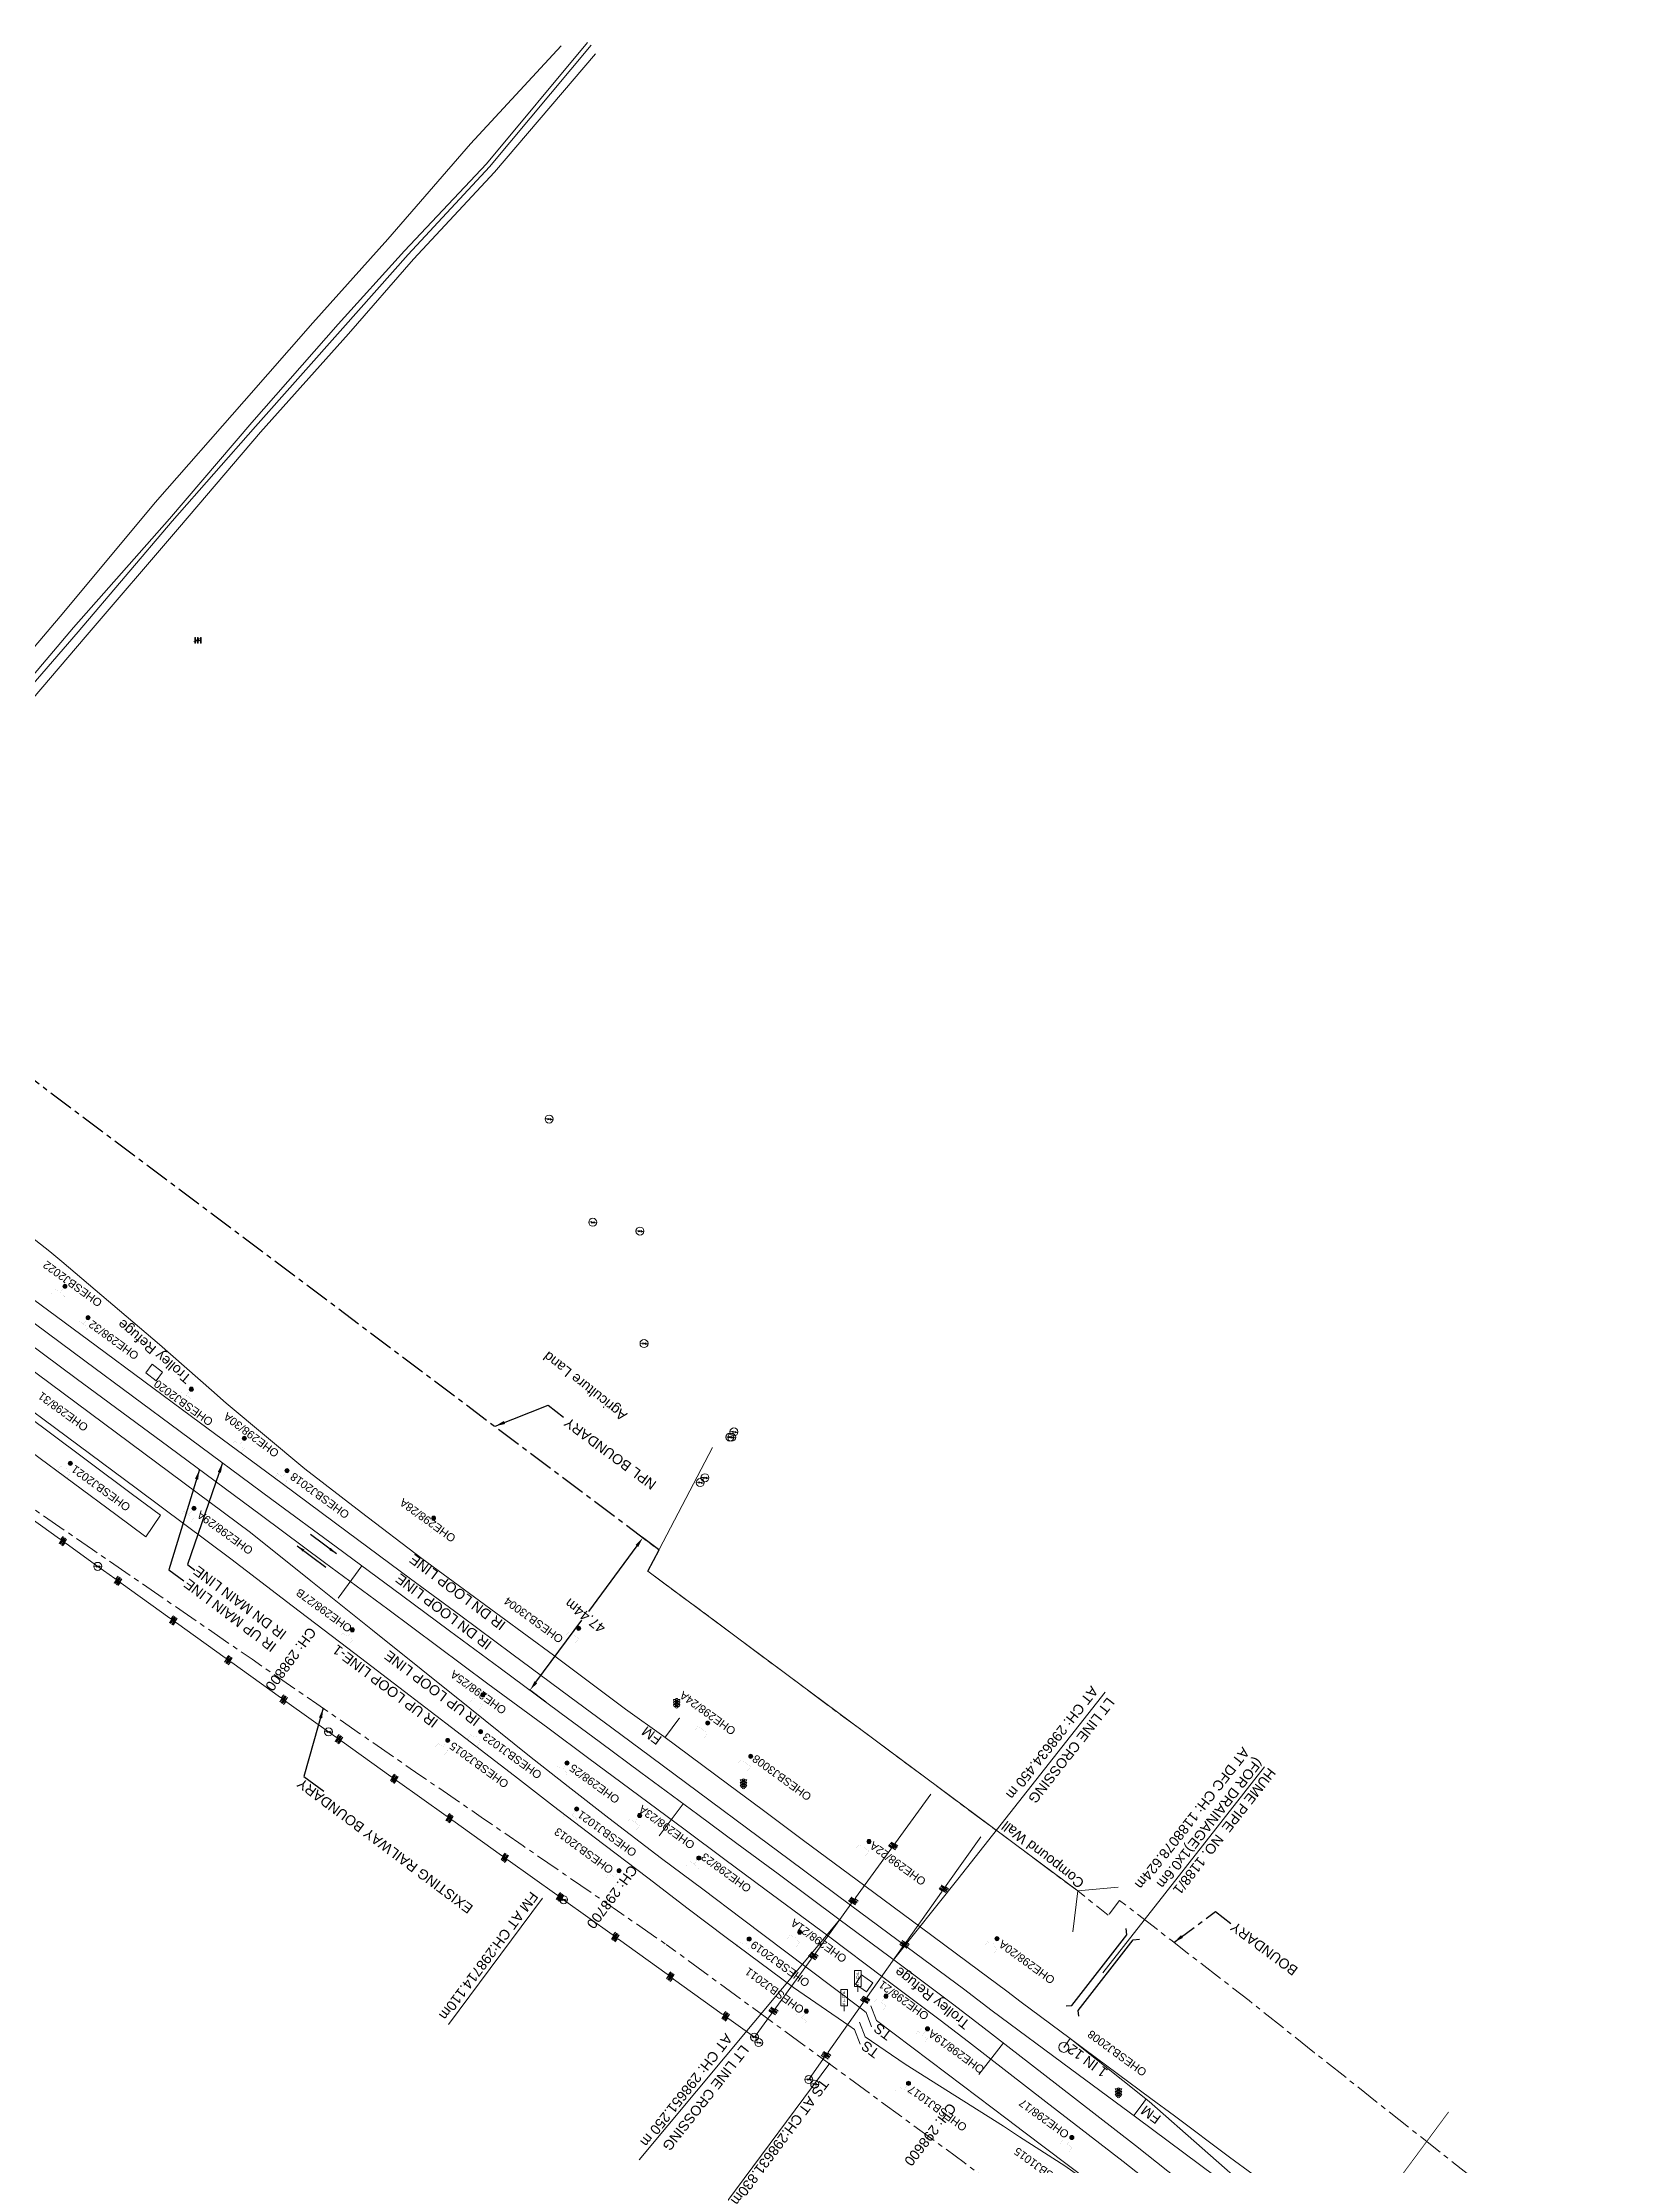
# Model space of a CAD drawing. Header units: metres. Extents: x 643730 to 647118, y 3378068 to 3380809.
# Drawn here: x 645688 to 646087, y 3378942 to 3379473 of the extents above; entities that cross this region are included whole.
import ezdxf
from ezdxf.enums import TextEntityAlignment as Align

# ---------------------------------------------------------------- set-up
doc = ezdxf.new("R2010")
doc.units = ezdxf.units.M
doc.header["$MEASUREMENT"] = 0
doc.linetypes.add('CENTER', pattern=[2, 1.25, -0.25, 0.25, -0.25])
doc.linetypes.add('PHANTOM2', pattern=[1.25, 0.625, -0.125, 0.125, -0.125, 0.125, -0.125])
doc.layers.get('Defpoints').update_dxf_attribs({"lineweight": 0})
for name, color, linetype, lineweight in [('CANAL_TOP', 5, 'Continuous', 0), ('Cart Track', 34, 'Continuous', 0), ('Compound Wall', 251, 'Continuous', 0), ('DFCC BOUNDARY', 6, 'CENTER', 0), ('Electric Pole', 251, 'Continuous', 0), ('Exg track', 7, 'Continuous', 0), ('Existing Chainage', 7, 'Continuous', 0), ('Existing IR Track', 143, 'Continuous', 0), ('Existing Railway Boundary', 7, 'CENTER', 0), ('flow direction', 7, 'Continuous', 0), ('HT_PWR_LINE', 134, 'POWER', 0), ('MATCH LINE', 7, 'Continuous', 0), ('NEW PRO. BOX', 1, 'Continuous', 30), ('OHE MAST', 8, 'Continuous', 0), ('Platform', 251, 'Continuous', 0), ("SARAI BANJARA STN SRJ's", 251, 'Continuous', 0), ('Side Details', 251, 'Continuous', 0), ('Sign Board', 251, 'Continuous', 0), ('SRJ13A', 8, 'Continuous', 0), ('STOP', 8, 'Continuous', 0), ('Text', 251, 'Continuous', 0), ('TEXT MAIN LINE', 6, 'Continuous', 0), ('Transformer', 251, 'Continuous', 0), ('Trolley Stand', 251, 'Continuous', 0)]:
    doc.layers.add(name, color=color, linetype=linetype, lineweight=lineweight)
for name, color, linetype in [('Dimension', 10, 'Continuous'), ('HT_TEXT', 7, 'Continuous'), ('NPL SIDING', 6, 'Continuous')]:
    doc.layers.add(name, color=color, linetype=linetype)
doc.styles.add('CUT-FILL', font='cut-fill.shx', dxfattribs={"height": 2})
doc.styles.get("Standard").update_dxf_attribs({"font": 'arial.ttf'})
doc.styles.add('Style-Arial', font='arial.ttf')
doc.styles.add('Text', font='arial.ttf', dxfattribs={"height": 2})
doc.linetypes.add('POWER', pattern='A,10,-0.2,[131,ltypeshp.shx,S=0.4,R=0,X=-0.2,Y=0],-0.2,[131,ltypeshp.shx,S=0.4,R=180,X=1.2,Y=0],-1.2,-0.2,[131,ltypeshp.shx,S=0.4,R=0,X=-0.2,Y=0],-0.2,[131,ltypeshp.shx,S=0.4,R=180,X=1.2,Y=0],-1.2,-0.2,[131,ltypeshp.shx,S=0.4,R=0,X=-0.2,Y=0],-0.2,[131,ltypeshp.shx,S=0.4,R=180,X=1.2,Y=0],-1.2', length=14.8)
doc.dimstyles.new('ISO-25', dxfattribs={"dimtxt": 2.5, "dimasz": 2.5, "dimexe": 1.25, "dimexo": 0.625, "dimtad": 1, "dimtxsty": 'Standard', "dimcen": 2.5, "dimadec": 0, "dimazin": 0, "dimtfac": 1, "dimtmove": 0, "dimatfit": 3, "dimfxl": 1, "dimarcsym": 0})
doc.dimstyles.get("Standard").update_dxf_attribs({"dimtxt": 2.5, "dimasz": 2.5, "dimexe": 0.18, "dimexo": 0.0625, "dimgap": 0.09, "dimtad": 0, "dimtih": 1, "dimtoh": 1, "dimdec": 3, "dimzin": 0, "dimdsep": 46, "dimtxsty": 'Standard', "dimcen": 0.09, "dimadec": 0, "dimazin": 0, "dimtfac": 1, "dimtdec": 3, "dimtofl": 0, "dimtmove": 0, "dimatfit": 3, "dimfxl": 1, "dimtolj": 1, "dimtzin": 0, "dimarcsym": 0})

# ---------------------------------------------------------------- blocks, each defined once
blk = doc.blocks.new('EP')
blk.add_hatch(color=8).paths.add_polyline_path([(0.31, -0.24), (0.31, 0), (-0.31, -0.19), (-0.31, 0.07), (-0.93, -0.01), (-0.21, 0.16), (-0.21, -0.05), (0.43, 0.15), (0.41, -0.1), (0.94, -0.01)])
at = {"color": 8}
for p, q in [((-0.93, -0.01), (-0.21, 0.16)), ((-0.31, 0.07), (-0.93, -0.01)), ((-0.31, -0.19), (-0.31, 0.07)), ((0.31, 0), (-0.31, -0.19)), ((-0.21, 0.16), (-0.21, -0.05)), ((-0.21, -0.05), (0.43, 0.15)), ((0.31, -0.24), (0.31, 0)), ((0.43, 0.15), (0.41, -0.1)), ((0.94, -0.01), (0.31, -0.24)), ((0.41, -0.1), (0.94, -0.01))]:
    blk.add_line(p, q, dxfattribs=at)
blk.add_circle((0, 0), 1, dxfattribs=at)
blk = doc.blocks.new('SIG')
for color, points in [(1, [(-0.22, 0.42, 0.180295), (-0.01, 0.33, -0.00255), (0.01, 0.33, -0.00255), (0.02, 0.33, 0.180295), (0.23, 0.42, -0.002654), (0.25, 0.44, 0.184495), (0.33, 0.65, 1.000001), (-0.32, 0.65, 0.184495), (-0.24, 0.44, -0.002654)]), (2, [(0.23, -0.23, -0.002654), (0.25, -0.21, 0.184495), (0.33, 0.01, 1.000001), (-0.32, 0.01, 0.184495), (-0.24, -0.21, -0.002654), (-0.22, -0.23, 0.180295), (-0.01, -0.32, -0.00255), (0.01, -0.32, -0.00255), (0.02, -0.32, 0.180295)]), (3, [(0.23, -0.88, -0.002654), (0.25, -0.86, 0.184495), (0.33, -0.64, 1.000001), (-0.32, -0.64, 0.184495), (-0.24, -0.86, -0.002654), (-0.22, -0.88, 0.395599)])]:
    blk.add_hatch(color=color).paths.add_polyline_path(points)
for p, q in [((-0.31, 0.98), (-0.32, -0.9)), ((0.33, -0.9), (0.32, 0.98))]:
    blk.add_line(p, q)
at = {"flags": 128}
for points in [[(-0.31, 0.98), (-0.81, 0.98, 0.198758), (-0.42, 0.41, 0.003814), (-0.31, 0.39)], [(-0.31, 0.33), (-0.81, 0.33, 0.198758), (-0.42, -0.23, 0.003727), (-0.32, -0.26)], [(0.32, 0.98), (0.82, 0.98, -0.198758), (0.44, 0.41, -0.003814), (0.32, 0.39)], [(0.32, 0.33), (0.82, 0.33, -0.198758), (0.44, -0.23, -0.003727), (0.33, -0.26)], [(-0.32, -0.32), (-0.81, -0.32, 0.198758), (-0.42, -0.88, 0.003639), (-0.32, -0.9)], [(0.33, -0.32), (0.82, -0.32, -0.198758), (0.44, -0.88, -0.003639), (0.33, -0.9)]]:
    blk.add_lwpolyline(points, format="xyb", dxfattribs=at)
for centre, radius, start, end in [((0.01, 0.91), 0.324, 12.4049, 167.5951), ((0.01, 0.81), 0.357, 27.7578, 152.2422), ((0.01, -0.9), 0.324, 181.4572, 358.5428)]:
    blk.add_arc(centre, radius, start, end)
blk = doc.blocks.new('STOP')
at = {"layer": 'SRJ13A', "flags": 128}
blk.add_lwpolyline([(0.84, 5.38), (-0.84, 5.38), (-0.84, 1.32), (0.84, 1.32), (0.84, 5.38)], close=True, dxfattribs=at)
blk.add_lwpolyline([(0, 1.32), (0, 0)], dxfattribs=at)
at = {"layer": 'SRJ13A', "char_height": 0.739, "attachment_point": 7, "rotation": 180, "line_spacing_factor": 0.6, "style": 'CUT-FILL'}
for s, insert in [('O', (0.3, 4.07)), ('S', (0.3, 2.02)), ('P', (0.3, 5.05)), ('T', (0.3, 3.07))]:
    blk.add_mtext(s, dxfattribs=dict(at, insert=insert))
blk = doc.blocks.new('TRF')
blk.add_hatch(color=256).paths.add_polyline_path([(-0.18, -0.39), (0.02, 0.04), (-0.98, -0.29), (0.38, 0.42), (0.22, -0.04), (0.98, 0.09)])
for p, q in [((-0.69, 0.72), (-0.69, -0.72)), ((-0.52, 0.72), (-0.69, 0.72)), ((-0.52, -0.72), (-0.52, 0.72)), ((0, 0.72), (0, -0.72)), ((0.17, 0.72), (0, 0.72)), ((0.17, -0.72), (0.17, 0.72)), ((0.7, 0.72), (0.7, -0.72)), ((0.87, 0.72), (0.7, 0.72)), ((0.87, -0.72), (0.87, 0.72)), ((-0.69, -0.72), (-0.52, -0.72)), ((0, -0.72), (0.17, -0.72)), ((0.7, -0.72), (0.87, -0.72))]:
    blk.add_line(p, q)
at = {"flags": 128}
blk.add_lwpolyline([(0.22, -0.04), (0.38, 0.42), (-0.98, -0.29), (0.02, 0.04), (-0.18, -0.39), (0.98, 0.09), (0.22, -0.04)], close=True, dxfattribs=at)
blk = doc.blocks.new('OHE MAST')
h = blk.add_hatch(color=256)
edge = h.paths.add_edge_path()
edge.add_arc((0, 0), 0.514, 0, 360)
at = {"const_width": 0.01, "flags": 128}
for points in [[(1.5, 3.5), (1.5, 2), (-1.5, 2), (-1.5, 3.5)], [(0, 2), (0, 0)]]:
    blk.add_lwpolyline(points, dxfattribs=at)
blk.add_circle((0, 0), 0.514)
blk = doc.blocks.new('*D69')
at = {"layer": 'Defpoints', "color": 0, "transparency": 16777216}
for p in [(645842.69, 3379095.9), (645810.39, 3379060.79), (645814.45, 3379057.78)]:
    blk.add_point(p, dxfattribs=at)
at = {"layer": 'Dimension', "color": 0, "lineweight": -2, "transparency": 16777216}
for p, q in [((645837.14, 3379096.9), (645825.01, 3379080.52)), ((645842.59, 3379095.97), (645838.53, 3379098.98)), ((645811.88, 3379062.8), (645823.37, 3379078.31)), ((645814.35, 3379057.85), (645810.29, 3379060.86))]:
    blk.add_line(p, q, dxfattribs=at)
at = {"layer": 'Dimension', "color": 0, "transparency": 16777216}
for points in [[(645836.81, 3379097.15), (645837.48, 3379096.65), (645838.63, 3379098.91)], [(645811.54, 3379063.04), (645812.21, 3379062.55), (645810.39, 3379060.79)]]:
    blk.add_solid(points, dxfattribs=at)
at = {"layer": 'Dimension', "color": 0, "lineweight": 0, "transparency": 16777216, "insert": (645824.19, 3379079.41), "char_height": 2.5, "attachment_point": 5, "rotation": 142, "style": 'Style-Arial'}
blk.add_mtext('\\A1;47.44m', dxfattribs=at)
blk = doc.blocks.new('TerminatorOpen_0.5')
at = {"color": 0, "linetype": 'ByBlock', "lineweight": -2}
for q in [(-1, 0.25), (-1, 0), (-1, -0.25)]:
    blk.add_line((0, 0), q, dxfattribs=at)

msp = doc.modelspace()

# ---------------------------------------------------------------- linework, layer by layer
at = {"layer": 'CANAL_TOP', "linetype": 'Continuous', "flags": 128}
for points in [[(645629.0935, 3379256.2885), (645641.1375, 3379270.3749), (645672.8829, 3379305.9048), (645693.7703, 3379330.4455), (645716.6396, 3379357.9108), (645738.8614, 3379383.2493), (645756.1124, 3379402.8712), (645774.8138, 3379423.7398), (645795.4953, 3379447.6428), (645818.2325, 3379472.1241)], [(645824.7512, 3379472.9839), (645799.5146, 3379442.5827), (645779.0028, 3379420.8189), (645762.4468, 3379402.5141), (645740.8331, 3379377.8771), (645720.2607, 3379353.8613), (645696.1681, 3379326.6201), (645674.2842, 3379300.8067), (645644.6903, 3379267.2828), (645632.8384, 3379253.4764)]]:
    msp.add_lwpolyline(points, dxfattribs=at)
at = {"layer": 'Cart Track', "linetype": 'Continuous', "flags": 128}
for points in [[(645625.5789, 3379243.2722), (645646.1299, 3379266.5062), (645675.3293, 3379300.2089), (645697.336, 3379325.5285), (645720.9193, 3379353.1991), (645741.7657, 3379376.9051), (645763.6146, 3379401.5361), (645779.9544, 3379419.9039), (645800.2559, 3379441.8724), (645825.6798, 3379472.2871)], [(645826.7864, 3379470.16), (645801.5569, 3379440.5313), (645781.2442, 3379418.7985), (645764.9754, 3379400.0679), (645742.9693, 3379375.4671), (645722.7443, 3379351.6972), (645699.1076, 3379324.1939), (645677.3748, 3379298.8281), (645646.79, 3379262.9886), (645627.4406, 3379241.7192)]]:
    msp.add_lwpolyline(points, dxfattribs=at)
at = {"layer": 'Compound Wall', "linetype": 'Continuous', "flags": 128}
for points in [[(645947.448, 3379010.578), (645839.9016, 3379090.5698), (645856.0828, 3379121.4846)], [(645957.5417, 3379011.5735), (645947.448, 3379010.578), (645946.184, 3379000.324)]]:
    msp.add_lwpolyline(points, dxfattribs=at)
at = {"layer": 'DFCC BOUNDARY', "ltscale": 5, "flags": 128}
for points in [[(645839.8992, 3379090.5652), (645947.448, 3379010.578), (645955.0842, 3379004.5061)], [(646382.0964, 3378673.152), (646388.9705, 3378682.5044), (646363.2714, 3378701.3938), (646349.725, 3378711.4467), (646334.8174, 3378722.5097), (646319.1741, 3378734.1055), (646303.8417, 3378745.471), (646289.5682, 3378756.1056), (646275.4273, 3378766.6413), (646259.5321, 3378778.4524), (646246.8244, 3378787.8951), (646226.0838, 3378803.2519), (646206.2101, 3378818.0129), (646192.6395, 3378828.1143), (646184.5756, 3378834.0777), (646161.1565, 3378851.5698), (646144.091, 3378864.2664), (646127.7606, 3378876.4397), (646109.8615, 3378889.7571), (646093.3095, 3378902.2382), (646076.755, 3378914.8401), (646063.9377, 3378924.8039), (646043.3351, 3378941.0957), (646022.5406, 3378957.5395), (646006.6961, 3378970.1254), (645990.3051, 3378983.1455), (645970.7144, 3378998.323), (645957.9187, 3379008.2358), (645955.0842, 3379004.5061)]]:
    msp.add_lwpolyline(points, dxfattribs=at)
at = {"layer": 'Exg track', "const_width": 0.3, "flags": 128}
for points in [[(645847.8322, 3379053.8848), (645844.1996, 3379049.0092)], [(645964.539, 3378958.5113), (645961.4495, 3378954.3646)]]:
    msp.add_lwpolyline(points, dxfattribs=at)
at = {"layer": 'Existing Chainage', "color": 7, "linetype": 'Continuous', "lineweight": 13, "flags": 128}
for points in [[(645762.3822, 3379083.8603), (645768.3288, 3379091.9001)], [(645842.7588, 3379024.374), (645848.7093, 3379032.4109)], [(645922.7089, 3378964.6743), (645928.8331, 3378972.5796)]]:
    msp.add_lwpolyline(points, dxfattribs=at)
at = {"layer": 'Existing IR Track'}
for p, q in [((645894.4784, 3378980.1918), (645895.8803, 3378976.5583)), ((645895.7164, 3378981.8328), (645897.1183, 3378978.1993)), ((645891.6306, 3378975.9295), (645893.0325, 3378972.296)), ((645892.8769, 3378977.7426), (645894.2788, 3378974.1091))]:
    msp.add_line(p, q, dxfattribs=at)
at = {"layer": 'Existing IR Track', "flags": 128}
for points in [[(645991.2883, 3378939.677), (645985.4287, 3378944.032), (645971.6065, 3378954.3051), (645965.7432, 3378958.6648), (645949.2023, 3378970.936), (645945.5615, 3378973.637), (645933.303, 3378982.7973), (645929.6648, 3378985.5455), (645922.6334, 3378990.7559), (645908.3856, 3379001.3303), (645894.2159, 3379011.8468), (645878.8647, 3379023.2138), (645868.4564, 3379030.9551), (645860.1156, 3379037.1587), (645843.8577, 3379049.2638), (645834.3407, 3379056.0988), (645816.2792, 3379069.5405), (645796.5448, 3379084.0491), (645783.3719, 3379093.7337), (645768.2788, 3379105.2479), (645754.1146, 3379116.1467), (645734.3927, 3379132.6155), (645730.7027, 3379135.8682), (645717.7333, 3379147.3021), (645693.32, 3379168.0154), (645690.304, 3379170.5743), (645676.9076, 3379180.9332)], [(645981.8571, 3378939.2285), (645962.1915, 3378953.8139), (645945.617, 3378966.1141), (645926.0511, 3378980.6345), (645918.8888, 3378986.0864), (645904.8011, 3378996.5123), (645890.5917, 3379007.0282), (645875.2032, 3379018.4607), (645864.8707, 3379026.1327), (645855.4449, 3379033.1314), (645840.5622, 3379044.1905), (645830.8407, 3379051.3869), (645820.3438, 3379059.1573), (645805.8401, 3379069.8967), (645793.0716, 3379079.3697), (645780.5372, 3379088.669), (645764.6918, 3379100.4411), (645748.4178, 3379112.5314), (645725.7344, 3379129.3098), (645701.8923, 3379146.9452), (645686.1914, 3379158.5237)], [(645978.0846, 3378934.1061), (645961.9121, 3378946.9527), (645942.5422, 3378961.9592), (645923.2986, 3378976.8672), (645916.1381, 3378982.3198), (645902.0695, 3378992.8303), (645888.0359, 3379003.3146), (645872.4602, 3379014.853), (645862.1495, 3379022.4731), (645852.3801, 3379029.6931), (645838.1434, 3379040.2338), (645828.0865, 3379047.6816), (645817.8756, 3379055.2433), (645802.9057, 3379066.3324), (645790.3043, 3379075.6494), (645778.2327, 3379084.5747), (645761.8836, 3379096.6672), (645745.8339, 3379108.5382), (645722.9229, 3379125.5249), (645699.041, 3379143.2315), (645683.4084, 3379154.7794)], [(645975.0497, 3378930.1109), (645958.8382, 3378942.8955), (645939.4618, 3378957.8619), (645920.0705, 3378972.8389), (645913.0265, 3378978.234), (645899.0278, 3378988.7485), (645885.0578, 3378999.2409), (645869.1566, 3379011.0381), (645859.1684, 3379018.4627), (645849.2348, 3379025.8468), (645835.3804, 3379036.1345), (645825.145, 3379043.7204), (645814.8465, 3379051.353), (645799.8882, 3379062.3849), (645787.3728, 3379071.7039), (645774.8349, 3379081.0398), (645759.0039, 3379092.7887), (645743.2049, 3379104.5139), (645720.0522, 3379121.6599), (645696.9064, 3379138.8008), (645680.5396, 3379150.9105)], [(645894.4784, 3378980.1918), (645893.3263, 3378981.0614), (645879.8197, 3378991.2563), (645863.5393, 3379003.5462), (645853.625, 3379010.9966), (645843.3434, 3379018.7234), (645830.1569, 3379028.7782), (645819.971, 3379036.7268), (645810.266, 3379044.3007), (645795.3199, 3379056.3088), (645783.204, 3379066.0398), (645771.0096, 3379075.8339), (645755.603, 3379088.1642), (645740.4918, 3379100.2581), (645717.0807, 3379117.6649), (645693.6185, 3379135.1092), (645677.5673, 3379146.9232)], [(645672.7008, 3379140.3747), (645688.5227, 3379128.6907), (645712.1845, 3379111.0772), (645735.5567, 3379093.6793), (645750.9451, 3379081.93), (645766.5689, 3379070.0008), (645779.0207, 3379060.4444), (645790.7495, 3379051.4429), (645806.5054, 3379039.3565), (645816.3231, 3379031.8331), (645826.4845, 3379024.0466), (645839.8635, 3379013.8342), (645850.0051, 3379006.1162), (645859.46, 3378998.9208), (645876.3133, 3378986.46), (645890.1967, 3378976.9152), (645891.6306, 3378975.9295)], [(646065.417, 3378852.8368), (646059.5984, 3378856.605), (646051.3049, 3378862.3829), (646042.5378, 3378868.7972), (646023.4091, 3378883.0051), (646007.3383, 3378895.0109), (645995.5857, 3378903.7908), (645978.3187, 3378916.9078), (645969.9718, 3378923.2262), (645961.3555, 3378929.6596), (645944.8236, 3378942.1542), (645933.9181, 3378950.3646), (645929.7498, 3378953.5029), (645914.7739, 3378964.8487), (645905.9739, 3378971.5181), (645897.1183, 3378978.1993)], [(645894.2788, 3378974.1091), (645904.2927, 3378967.2252), (645912.8493, 3378961.8581), (645928.8346, 3378951.7221), (645932.9036, 3378949.1056), (645944.2113, 3378941.8342), (645961.3555, 3378929.6596)], [(645945.5615, 3378973.637), (645965.2811, 3378957.9198), (645991.8363, 3378934.5904), (645997.4248, 3378929.7512), (645999.28, 3378928.0821), (646025.308, 3378906.9367)]]:
    msp.add_lwpolyline(points, dxfattribs=at)
at = {"layer": 'Existing Railway Boundary', "ltscale": 5, "flags": 128}
for points in [[(645606.3456, 3379161.062), (645612.6474, 3379156.6995), (645629.8044, 3379144.8812), (645660.447, 3379123.8185), (645677.2198, 3379112.3051), (645700.9584, 3379095.9952), (645724.6888, 3379079.6908), (645740.8782, 3379068.5432), (645757.092, 3379057.3789), (645769.9294, 3379048.5094), (645782.8351, 3379039.5926), (645798.2082, 3379029.0749), (645808.7357, 3379021.836), (645819.2063, 3379014.6363), (645833.4016, 3379004.8563), (645844.461, 3378997.23), (645844.461, 3378997.23)], [(647066.8921, 3378089.463), (647061.492, 3378093.308), (647042.48, 3378108.182), (647008.322, 3378137.109), (646952.965, 3378175.311), (646838.51, 3378262.658), (646783.715, 3378301.571), (646669.109, 3378384.322), (646623.834, 3378415.482), (646567.005, 3378462.112), (646508.624, 3378505.748), (646429.651, 3378563.418), (646396.278, 3378587.827), (646351.975, 3378624.279), (646250.443, 3378698.374), (646079.983, 3378824.799), (646056.47, 3378841.774), (646023.57, 3378867.213), (646021.684, 3378868.432), (645994.578, 3378887.898), (645990.594, 3378890.304), (645955.823, 3378914.816), (645918.998, 3378942.687), (645844.461, 3378997.23)]]:
    msp.add_lwpolyline(points, dxfattribs=at)
at = {"layer": 'HT_PWR_LINE', "linetype": 'Continuous', "flags": 128}
for points in [[(645910.6706, 3379034.7956), (645901.8591, 3379022.6567), (645901.7063, 3379022.4462), (645902.4519, 3379021.7691), (645900.7244, 3379022.8007), (645902.2404, 3379021.4778), (645900.5129, 3379022.5093), (645902.0289, 3379021.1864), (645900.3014, 3379022.218), (645901.8175, 3379020.8951), (645900.09, 3379021.9267), (645900.8355, 3379021.2495), (645900.6842, 3379021.0381), (645891.8727, 3379008.8992), (645891.7199, 3379008.6888), (645892.4655, 3379008.0117), (645890.738, 3379009.0432), (645892.254, 3379007.7203), (645890.5265, 3379008.7519), (645892.0426, 3379007.429), (645890.315, 3379008.4606), (645891.8311, 3379007.1377), (645890.1036, 3379008.1692), (645890.8491, 3379007.4921), (645890.6978, 3379007.2807), (645881.8863, 3378995.1418), (645881.7335, 3378994.9314), (645882.4791, 3378994.2542), (645880.7516, 3378995.2858), (645882.2676, 3378993.9629), (645880.5401, 3378994.9945), (645882.0562, 3378993.6716), (645880.3287, 3378994.7031), (645881.8447, 3378993.3802), (645880.1172, 3378994.4118), (645880.8628, 3378993.7347), (645880.7114, 3378993.5233), (645871.8999, 3378981.3844), (645871.7472, 3378981.1739), (645872.4927, 3378980.4968), (645870.7652, 3378981.5284), (645872.2813, 3378980.2055), (645870.5537, 3378981.237), (645872.0698, 3378979.9141), (645870.3423, 3378980.9457), (645871.8583, 3378979.6228), (645870.1308, 3378980.6544), (645870.8764, 3378979.9772), (645870.725, 3378979.7658), (645866.5524, 3378974.0175), (645860.1434, 3378978.63), (645859.9324, 3378978.7819), (645859.2582, 3378978.0337), (645860.2829, 3378979.7653), (645858.9661, 3378978.244), (645859.9907, 3378979.9756), (645858.6739, 3378978.4543), (645859.6986, 3378980.1859), (645858.3817, 3378978.6646), (645859.4064, 3378980.3962), (645858.7322, 3378979.6479), (645858.5202, 3378979.7985), (645846.3462, 3378988.5616), (645846.1352, 3378988.7135), (645845.461, 3378987.9652), (645846.4857, 3378989.6968), (645845.1688, 3378988.1755), (645846.1935, 3378989.9071), (645844.8766, 3378988.3858), (645845.9013, 3378990.1175), (645844.5845, 3378988.5962), (645845.6091, 3378990.3278), (645844.935, 3378989.5795), (645844.723, 3378989.73), (645832.5489, 3378998.4931), (645832.3379, 3378998.645), (645831.6637, 3378997.8968), (645832.6884, 3378999.6284), (645831.3716, 3378998.1071), (645832.3962, 3378999.8387), (645831.0794, 3378998.3174), (645832.1041, 3379000.049), (645830.7872, 3378998.5277), (645831.8119, 3379000.2593), (645831.1377, 3378999.5111), (645830.9257, 3378999.6616), (645818.8115, 3379008.3816), (645818.7515, 3379008.4245), (645818.5399, 3379008.5756), (645817.8685, 3379007.8249), (645818.8868, 3379009.5602), (645817.5756, 3379008.0341), (645818.5939, 3379009.7695), (645817.2826, 3379008.2434), (645818.301, 3379009.9787), (645816.9897, 3379008.4526), (645818.008, 3379010.188), (645817.3366, 3379009.4372), (645817.124, 3379009.587), (645804.918, 3379018.3055), (645804.7064, 3379018.4566), (645804.035, 3379017.7059), (645805.0533, 3379019.4412), (645803.7421, 3379017.9151), (645804.7604, 3379019.6505), (645803.4491, 3379018.1244), (645804.4675, 3379019.8597), (645803.1562, 3379018.3336), (645804.1745, 3379020.069), (645803.5031, 3379019.3182), (645803.2905, 3379019.468), (645791.0845, 3379028.1865), (645790.8729, 3379028.3376), (645790.2015, 3379027.5869), (645791.2198, 3379029.3222), (645789.9086, 3379027.7961), (645790.9269, 3379029.5315), (645789.6156, 3379028.0054), (645790.634, 3379029.7407), (645789.3227, 3379028.2146), (645790.341, 3379029.95), (645789.6696, 3379029.1992), (645789.457, 3379029.349), (645777.251, 3379038.0675), (645777.0394, 3379038.2186), (645776.368, 3379037.4679), (645777.3864, 3379039.2032), (645776.0751, 3379037.6771), (645777.0934, 3379039.4125), (645775.7821, 3379037.8864), (645776.8005, 3379039.6217), (645775.4892, 3379038.0956), (645776.5075, 3379039.831), (645775.8361, 3379039.0802), (645775.6235, 3379039.23), (645763.4175, 3379047.9485), (645763.2059, 3379048.0996), (645762.5345, 3379047.3489), (645763.5529, 3379049.0842), (645762.2416, 3379047.5581), (645763.2599, 3379049.2935), (645761.9486, 3379047.7674), (645762.967, 3379049.5027), (645761.6557, 3379047.9766), (645762.674, 3379049.712), (645762.0026, 3379048.9612), (645761.79, 3379049.111), (645760.0055, 3379050.3856), (645749.5973, 3379057.8478), (645749.386, 3379057.9993), (645748.7132, 3379057.2498), (645749.7346, 3379058.9833), (645748.4206, 3379057.4595), (645749.442, 3379059.1931), (645748.1281, 3379057.6693), (645749.1495, 3379059.4028), (645747.8355, 3379057.8791), (645748.8569, 3379059.6126), (645748.1841, 3379058.8631), (645747.9719, 3379059.0132), (645735.7813, 3379067.7532), (645735.57, 3379067.9046), (645734.8973, 3379067.1551), (645735.9187, 3379068.8886), (645734.6047, 3379067.3649), (645735.6261, 3379069.0984), (645734.3122, 3379067.5746), (645735.3335, 3379069.3082), (645734.0196, 3379067.7844), (645735.041, 3379069.5179), (645734.3682, 3379068.7684), (645734.1559, 3379068.9185), (645721.9654, 3379077.6585), (645721.7541, 3379077.81), (645721.0814, 3379077.0604), (645722.1028, 3379078.794), (645720.7888, 3379077.2702), (645721.8102, 3379079.0037), (645720.4962, 3379077.4799), (645721.5176, 3379079.2135), (645720.2037, 3379077.6897), (645721.225, 3379079.4233), (645720.5523, 3379078.6737), (645720.34, 3379078.8238), (645708.1495, 3379087.5638), (645707.9382, 3379087.7153), (645707.2655, 3379086.9657), (645708.2868, 3379088.6993), (645706.9729, 3379087.1755), (645707.9943, 3379088.9091), (645706.6803, 3379087.3853), (645707.7017, 3379089.1188), (645706.3877, 3379087.595), (645707.4091, 3379089.3286), (645706.7364, 3379088.579), (645706.5241, 3379088.7291), (645702.26, 3379091.7863), (645694.3416, 3379097.4803), (645694.1305, 3379097.6321), (645693.4567, 3379096.8835), (645694.4805, 3379098.6156), (645693.1644, 3379097.0937), (645694.1882, 3379098.8258), (645692.8721, 3379097.3039), (645693.8959, 3379099.036), (645692.5798, 3379097.5141), (645693.6037, 3379099.2462), (645692.9299, 3379098.4976), (645692.7178, 3379098.648), (645680.5395, 3379107.4052)], [(645923.1668, 3379024.1666), (645914.4994, 3379011.9244), (645914.3492, 3379011.7122), (645915.1027, 3379011.0439), (645913.3631, 3379012.055), (645914.8947, 3379010.7501), (645913.1551, 3379011.7611), (645914.6867, 3379010.4563), (645912.9471, 3379011.4673), (645914.4786, 3379010.1624), (645912.7391, 3379011.1735), (645913.4926, 3379010.5052), (645913.3438, 3379010.2921), (645904.6763, 3378998.0499), (645904.5261, 3378997.8377), (645905.2796, 3378997.1694), (645903.54, 3378998.1805), (645905.0716, 3378996.8756), (645903.332, 3378997.8867), (645904.8636, 3378996.5818), (645903.124, 3378997.5928), (645904.6556, 3378996.288), (645902.916, 3378997.299), (645903.6695, 3378996.6308), (645903.5207, 3378996.4176), (645894.8532, 3378984.1754), (645894.703, 3378983.9632), (645895.4565, 3378983.2949), (645893.717, 3378984.306), (645895.2485, 3378983.0011), (645893.5089, 3378984.0122), (645895.0405, 3378982.7073), (645893.3009, 3378983.7184), (645894.8325, 3378982.4135), (645893.0929, 3378983.4245), (645893.8464, 3378982.7563), (645893.6976, 3378982.5431), (645885.0302, 3378970.3009), (645884.8799, 3378970.0887), (645885.6335, 3378969.4204), (645883.8939, 3378970.4315), (645885.4254, 3378969.1266), (645883.6859, 3378970.1377), (645885.2174, 3378968.8328), (645883.4778, 3378969.8439), (645885.0094, 3378968.539), (645883.2698, 3378969.5501), (645884.0233, 3378968.8818), (645883.8745, 3378968.6686), (645880.1504, 3378963.4086)]]:
    msp.add_lwpolyline(points, dxfattribs=at)
at = {"layer": 'HT_TEXT', "lineweight": 13, "flags": 128}
for points in [[(645954.2969, 3379060.2864), (645917.4209, 3379013.5057), (645901.3575, 3378993.3622)], [(645887.8948, 3379003.4192), (645837.7137, 3378943.3233)]]:
    msp.add_lwpolyline(points, dxfattribs=at)
at = {"layer": 'MATCH LINE', "linetype": 'PHANTOM2', "ltscale": 15, "const_width": 0.2}
msp.add_lwpolyline([(646040.2467, 3378955.3491), (645969.9245, 3378860.3439)], dxfattribs=at)
at = {"layer": 'NEW PRO. BOX'}
for points in [[(645944.5139, 3378981.8238), (645945.97, 3378981.9711), (645959.7392, 3378999.6194), (645959.5838, 3379001.1561)], [(645947.684, 3378979.2361), (645947.5367, 3378980.6921), (645961.3119, 3378998.3477), (645962.8487, 3378998.5032)]]:
    msp.add_lwpolyline(points, dxfattribs=at)
at = {"layer": 'NPL SIDING', "linetype": 'CENTER', "ltscale": 5, "flags": 128}
msp.add_lwpolyline([(645839.8992, 3379090.5652), (645842.691, 3379095.8991), (645618.5067, 3379264.2381)], dxfattribs=at)
at = {"layer": 'Platform', "linetype": 'Continuous', "flags": 128}
msp.add_lwpolyline([(645541.5908, 3379226.9287), (645575.1207, 3379202.236), (645625.048, 3379165.3451), (645654.5466, 3379143.4653), (645685.6328, 3379120.3924), (645706.8035, 3379104.7503), (645714.2875, 3379099.1374), (645717.9274, 3379104.6305), (645710.6387, 3379110.0387), (645689.4872, 3379125.865), (645659.1299, 3379148.3481), (645629.0453, 3379170.5897), (645578.7404, 3379207.7755), (645545.255, 3379232.5311)], dxfattribs=at)
at = {"layer": "SARAI BANJARA STN SRJ's", "color": 7}
msp.add_line((645945.5615, 3378973.637), (645943.9406, 3378971.4615), dxfattribs=at)
at = {"layer": "SARAI BANJARA STN SRJ's", "lineweight": 13, "flags": 128}
for points in [[(645790.0372, 3378977.191), (645813.5609, 3379008.7936)], [(645859.6608, 3378932.8393), (645885.4586, 3378967.497)]]:
    msp.add_lwpolyline(points, dxfattribs=at)
at = {"layer": "SARAI BANJARA STN SRJ's", "color": 7}
msp.add_circle((645943.9406, 3378971.4615), 1.2487, dxfattribs=at)
at = {"layer": 'TEXT MAIN LINE', "color": 10}
msp.add_line((645953.7022, 3378990.0852), (645994.1456, 3379041.6575), dxfattribs=at)
at = {"layer": 'Trolley Stand', "linetype": 'Continuous', "flags": 128}
for points in [[(645714.2641, 3379140.1586), (645715.8478, 3379142.322), (645718.5003, 3379140.3788), (645716.9159, 3379138.2144), (645714.2641, 3379140.1586)], [(645891.804, 3378987.308), (645893.326, 3378989.565), (645896.152, 3378987.616), (645894.6292, 3378985.3578), (645891.804, 3378987.308)]]:
    msp.add_lwpolyline(points, close=True, dxfattribs=at)

# ---------------------------------------------------------------- block references
at = {"layer": 'Electric Pole', "linetype": 'Continuous', "rotation": 357.5913445251989}
for p in [(645815.1985, 3379203.6638), (645826.1163, 3379177.8492), (645837.9049, 3379175.6428), (645838.9293, 3379147.5289), (645860.4131, 3379124.1103), (645860.8751, 3379124.0769), (645861.4281, 3379125.4218), (645852.9819, 3379112.7456), (645854.1697, 3379113.9527), (645867.6285, 3378972.6603), (645881.6248, 3378962.2589)]:
    msp.add_blockref('EP', p, dxfattribs=at)
at = {"layer": 'Electric Pole', "linetype": 'Continuous'}
for p in [(645702.259, 3379091.787), (645760.005, 3379050.386), (645818.811, 3379008.382), (645866.552, 3378974.017), (645880.15, 3378963.408)]:
    msp.add_blockref('EP', p, dxfattribs=at)
at = {"layer": 'OHE MAST', "color": 2, "rotation": 143.3908318566117}
for p in [(645694.0528, 3379161.8483), (645699.85, 3379153.9893), (645725.6698, 3379136.0986), (645738.9398, 3379123.8088), (645695.399, 3379117.5445), (645749.6215, 3379115.7327), (645726.3421, 3379106.3177), (645786.2841, 3379103.8357), (645765.975, 3379075.912), (645822.6054, 3379076.2676), (645798.638, 3379059.655), (645854.872, 3379052.577), (645789.833, 3379048.244), (645798.052, 3379050.419), (645819.666, 3379042.592), (645865.639, 3379044.25), (645822.074, 3379031.097), (645837.843, 3379029.45), (645895.22, 3379022.956), (645832.699, 3379015.657), (645852.652, 3379018.804), (645865.25, 3378998.546), (645877.874, 3379000.274), (645927.227, 3378998.639), (645899.453, 3378984.261), (645879.549, 3378980.512), (645909.863, 3378976.097), (645905.096, 3378962.453), (645945.961, 3378948.905)]:
    msp.add_blockref('OHE MAST', p, dxfattribs=at)
at = {"layer": 'Sign Board', "linetype": 'Continuous'}
for p in [(645847.095, 3379057.526), (645863.811, 3379037.382), (645957.637, 3378960.085)]:
    msp.add_blockref('SIG', p, dxfattribs=at)
at = {"layer": 'STOP', "linetype": 'Continuous'}
for p in [(645892.448, 3378985.328), (645888.983, 3378980.539)]:
    msp.add_blockref('STOP', p, dxfattribs=at)
at = {"layer": 'Transformer', "linetype": 'Continuous'}
msp.add_blockref('TRF', (645727.2549, 3379323.438), dxfattribs=at)

# ---------------------------------------------------------------- texts
at = {"layer": 'DFCC BOUNDARY', "ltscale": 5, "insert": (645985.3743, 3379001.0305), "char_height": 2.5, "width": 42.260109, "attachment_point": 3, "rotation": 143.4264}
msp.add_mtext('BOUNDARY', dxfattribs=at)
at = {"layer": 'Existing Chainage', "color": 7, "lineweight": 0, "char_height": 2.5, "attachment_point": 4, "line_spacing_factor": 0.6, "style": 'Style-Arial'}
for s, insert, rotation in [('CH: 298800', (645756.1006, 3379076.0683), 233.511856), ('CH: 298700', (645836.4735, 3379016.585), 233.484022), ('CH: 298600', (645916.2553, 3378957.0242), 232.235166)]:
    msp.add_mtext(s, dxfattribs=dict(at, insert=insert, rotation=rotation))
at = {"layer": 'Existing IR Track', "color": 7, "lineweight": 0}
for s, p in [('IR DN LOOP LINE', (645780.7144, 3379094.0195)), ('IR DN MAIN LINE', (645726.687, 3379091.0906)), ('IR DN LOOP LINE', (645777.2338, 3379089.1518)), ('IR UP MAIN LINE', (645724.2964, 3379087.8735)), ('IR UP LOOP LINE-1', (645761.4816, 3379071.3678)), ('IR UP LOOP LINE', (645774.4373, 3379069.9174))]:
    msp.add_text(s, height=2.5, rotation=143, dxfattribs=at).set_placement(p, align=Align.MIDDLE_RIGHT)
at = {"layer": 'Existing Railway Boundary', "linetype": 'Continuous', "ltscale": 5}
msp.add_text('EXISTING RAILWAY BOUNDARY', height=2.5, rotation=143.203627, dxfattribs=at).set_placement((645753.3546, 3379038.9251), align=Align.RIGHT)
at = {"layer": 'HT_TEXT', "style": 'Style-Arial'}
for s, p in [('AT CH: 298634.450 m', (645950.7794, 3379062.0764)), ('LT LINE CROSSING', (645954.8832, 3379059.2064)), ('AT CH: 298651.250 m', (645859.2867, 3378975.1612)), ('LT LINE CROSSING', (645863.3906, 3378972.2913))]:
    msp.add_text(s, height=2.5, rotation=231.831665, dxfattribs=at).set_placement(p)
at = {"layer": 'NPL SIDING', "linetype": 'CENTER', "ltscale": 5}
msp.add_text('NPL BOUNDARY', height=2.5, rotation=143.4264, dxfattribs=at).set_placement((645819.388, 3379128.1955), align=Align.MIDDLE_RIGHT)
at = {"layer": 'OHE MAST'}
for s, rotation, p in [('OHESBJ2022', 144, (645689.5239, 3379168.3585)), ('OHE298/32', 144, (645700.9456, 3379153.4903)), ('OHESBJ2020', 144, (645717.2658, 3379138.5952)), ('OHE298/31', 144, (645688.2781, 3379135.5756)), ('OHE298/30A', 142.84431, (645734.707, 3379130.4187)), ('OHESBJ2021', 144, (645696.6031, 3379117.2538)), ('OHESBJ2018', 144, (645751.3635, 3379115.3846)), ('OHE298/29A', 144, (645728.0232, 3379105.8529)), ('OHE298/28A', 144, (645778.7262, 3379108.9311)), ('OHE298/27B', 144, (645752.8, 3379086.3984)), ('OHESBJ3004', 144, (645804.8635, 3379084.2506)), ('OHE298/25A', 144, (645791.408, 3379065.9266)), ('OHE298/24A', 144, (645848.7748, 3379060.7083)), ('OHESBJ2015', 144, (645791.2185, 3379048.0046)), ('OHESBJ1023', 144, (645799.5057, 3379050.2813)), ('OHE298/25', 144, (645821.2335, 3379042.4925)), ('OHESBJ3008', 144, (645866.9642, 3379044.8212)), ('OHE298/23A', 144, (645838.5408, 3379032.1894)), ('OHESBJ2013', 144, (645817.4254, 3379026.5543)), ('OHESBJ1021', 144, (645823.2412, 3379030.8348)), ('OHE298/22A', 144, (645896.3434, 3379023.0795)), ('OHE298/23', 144, (645854.1622, 3379020.2499)), ('OHE298/21A', 144, (645876.5517, 3379003.7688)), ('OHESBJ2019', 144, (645866.5419, 3378998.2541)), ('OHE298/20A', 144, (645928.6261, 3378998.4242)), ('OHESBJ2011', 144, (645865.1291, 3378991.5643)), ('OHE298/21', 144, (645898.5857, 3378988.3101)), ('OHE298/19A', 144, (645910.9993, 3378976.0279)), ('OHESBJ2008', 144, (645950.8284, 3378975.8997)), ('OHESBJ1017', 144, (645905.8708, 3378962.1286)), ('OHE298/17', 144, (645933.6808, 3378958.7223)), ('OHESBJ1015', 144, (645932.4294, 3378946.5995))]:
    msp.add_text(s, height=2, rotation=rotation, dxfattribs=at).set_placement(p, align=Align.RIGHT)
at = {"layer": "SARAI BANJARA STN SRJ's", "color": 7}
for s, p in [('FM', (645843.6221, 3379048.9639)), ('TS', (645898.0676, 3378970.6181, -4.3027)), ('TS', (645901.1907, 3378975.053, -4.3027)), ('1 IN 12', (645955.1621, 3378965.7437)), ('FM', (645968.5016, 3378954.1256))]:
    msp.add_text(s, height=2.5, rotation=143.603357, dxfattribs=at).set_placement(p)
at = {"layer": "SARAI BANJARA STN SRJ's", "lineweight": 13, "char_height": 2.5, "attachment_point": 4, "rotation": 233.337519, "line_spacing_factor": 0.648, "style": 'Style-Arial'}
for s, insert, width in [('\\A1;FM AT {\\A0;CH:298714.110m }', (645811.6294, 3379009.915), 55.170098), ('\\A1;TS AT {\\A0;CH:298631.830m}', (645884.3178, 3378963.0675), 62.309286)]:
    msp.add_mtext(s, dxfattribs=dict(at, insert=insert, width=width))
at = {"layer": 'Side Details'}
msp.add_text('Agriculture Land', height=2.5, rotation=141.573856, dxfattribs=at).set_placement((645834.931, 3379129.9264))
at = {"layer": 'Text', "style": 'Text'}
for s, rotation, p in [('Trolley Refuge', 140.039129, (645725.9093, 3379139.2057)), ('Compound Wall', 142.170303, (645949.311, 3379013.0199)), ('Trolley Refuge', 141.83849, (645920.6834, 3378977.7415))]:
    msp.add_text(s, height=2.5, rotation=rotation, dxfattribs=at).set_placement(p)
at = {"layer": 'TEXT MAIN LINE', "color": 10, "insert": (645997.1703, 3379040.0725), "char_height": 2.5, "attachment_point": 1, "rotation": 231.821977, "style": 'Style-Arial'}
msp.add_mtext_dynamic_manual_height_columns('\\A1;HUME PIPE  NO. 1188/1\\P(FOR DRAINAGE)1x0.6m\\PAT DFC CH: {\\fArial|b0|i0|c0|p34;1188078.624m}', width=63.233988, gutter_width=2.5, heights=[0], dxfattribs=at)

# ---------------------------------------------------------------- dimensions: what is measured, and where the dimension line sits
at = {"layer": 'Dimension', "color": 10, "lineweight": 0}
dim = msp.add_linear_dim(base=(645810.3907, 3379060.7879), p1=(645842.691, 3379095.8991), p2=(645814.4529, 3379057.7787), angle=233.470411, dimstyle='Standard', override={"dimexe": 0.125, "dimexo": 0.125, "dimgap": 0.125, "dimtad": 1, "dimtih": 0, "dimtoh": 0, "dimzin": 11, "dimpost": 'm', "dimtxsty": 'Style-Arial', "dimsah": 1, "dimadec": 4, "dimazin": 3, "dimtmove": 2, "dimatfit": 1, "dimldrblk": 'TerminatorOpen_0.5', "dimfrac": 2, "dimtzin": 11}, dxfattribs=at)
dim.commit()
dim.dimension.update_dxf_attribs({"geometry": '*D69', "text_midpoint": (645824.1868, 3379079.4122), "dimtype": 129, "text_rotation": 142})

# ---------------------------------------------------------------- leaders
at = {"layer": 'DFCC BOUNDARY', "ltscale": 5}
msp.add_leader([(645971.5154, 3378997.7025), (645981.9424, 3379005.4304), (645985.7547, 3379002.4265)], dimstyle='ISO-25', override={"dimtxt": 3, "dimtad": 0, "dimdec": 3, "dimzin": 2, "dimtdec": 3}, dxfattribs=at)
at = {"layer": 'Existing IR Track', "color": 7, "lineweight": 0}
for points in [[(645727.7145, 3379115.9855), (645720.0668, 3379090.9202), (645723.7657, 3379088.1644)], [(645733.5147, 3379117.672), (645724.722, 3379092.2484), (645726.5714, 3379090.8705)]]:
    msp.add_leader(points, dimstyle='ISO-25', override={"dimtxt": 3, "dimtad": 0}, dxfattribs=at)
at = {"layer": 'Existing Railway Boundary', "linetype": 'Continuous', "ltscale": 5}
msp.add_leader([(645758.6899, 3379056.2748), (645753.8313, 3379039.2451), (645758.8317, 3379035.5218)], dimstyle='ISO-25', override={"dimtxt": 3, "dimtad": 0}, dxfattribs=at)
at = {"layer": 'flow direction', "lineweight": 0}
for points in [[(645752.1961, 3379096.8939), (645759.3634, 3379091.5985)], [(645761.9615, 3379094.9587), (645755.4566, 3379099.7625)]]:
    msp.add_leader(points, dimstyle='ISO-25', override={"dimtxt": 0.5, "dimasz": 2, "dimtad": 0}, dxfattribs=at)
at = {"layer": 'NPL SIDING', "ltscale": 5}
msp.add_leader([(645801.7017, 3379126.8657), (645814.9916, 3379132.084), (645818.804, 3379129.0801)], dimstyle='ISO-25', override={"dimtxt": 3, "dimtad": 0, "dimdec": 3, "dimzin": 2, "dimtdec": 3}, dxfattribs=at)

doc.saveas('drawing.dxf')
